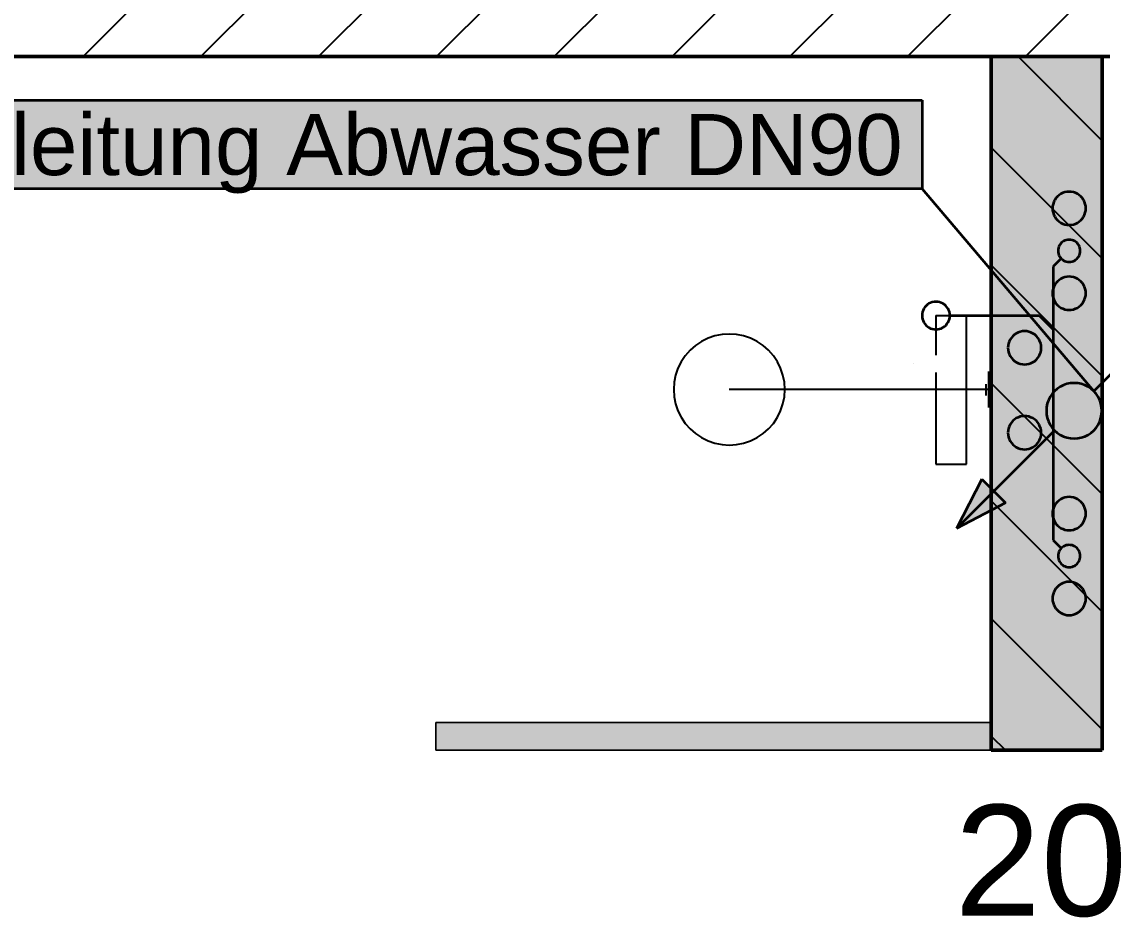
# Model space of a CAD drawing. Extents: x 0 to 756, y -25 to 420.
# Drawn here: x 296.76 to 335.68, y 261.51 to 293.79 of the extents above; entities that cross this region are included whole.
import ezdxf
from ezdxf.lldxf.tags import DXFTag

# ---------------------------------------------------------------- set-up
doc = ezdxf.new("R2010")
doc.units = 0
doc.layers.get('0').update_dxf_attribs({"lineweight": 25})
doc.layers.get('DEFPOINTS').update_dxf_attribs({"lineweight": 25})
for name, color, linetype, lineweight in [('A_Innenwand', 7, 'Continuous', 25), ('S_Text', 7, 'Continuous', 35), ('SANIT_R', 7, 'Continuous', 25), ('Standard', 7, 'Continuous', 25), ('WAND_HOLZ_NICHT_TRAGEND', 7, 'Continuous', 13), ('WAND_HOLZ_TRAGEND', 7, 'Continuous', 13)]:
    doc.layers.add(name, color=color, linetype=linetype, lineweight=lineweight)
for name, color, linetype, lineweight, true_color in [('S_Kaltwasser', 3, 'Continuous', 35, 0x00ff00), ('S_Schmutzwasser', 7, 'Continuous', 35, 0x808040), ('S_Warmwasser', 1, 'fein_strichliert', 35, 0xff0000)]:
    doc.layers.add(name, color=color, linetype=linetype, lineweight=lineweight, true_color=true_color)
doc.styles.get("Standard").update_dxf_attribs({"font": 'arial.ttf'})
tags = doc.linetypes.add('fein_strichliert', pattern=[4, 1, -2, 1]).pattern_tags.tags
tags[8:9] = [DXFTag(74, 4), DXFTag(75, 0), DXFTag(340, '0'), DXFTag(46, 0.0), DXFTag(50, 0.0), DXFTag(44, 0.0), DXFTag(45, 0.0)]
tags[6:7] = [DXFTag(74, 4), DXFTag(75, 0), DXFTag(340, '0'), DXFTag(46, 0.0), DXFTag(50, 0.0), DXFTag(44, 0.0), DXFTag(45, 0.0)]
tags[4:5] = [DXFTag(74, 4), DXFTag(75, 0), DXFTag(340, '0'), DXFTag(46, 0.0), DXFTag(50, 0.0), DXFTag(44, 0.0), DXFTag(45, 0.0)]

# ---------------------------------------------------------------- blocks, each defined once
blk = doc.blocks.new('Referenz-A0T78OQ1OY')
at = {"layer": 'DEFPOINTS', "color": 0, "linetype": 'Continuous', "lineweight": 18, "ltscale": 0.18}
for p, q in [((311.679, 267.532), (311.679, 267.532)), ((311.679, 267.532), (311.679, 267.532)), ((331.679, 267.532), (331.679, 267.532)), ((331.679, 267.532), (331.679, 267.532)), ((335.679, 267.532), (335.679, 267.532)), ((335.679, 267.532), (335.679, 267.532))]:
    blk.add_line(p, q, dxfattribs=at)
at = {"layer": 'SANIT_R', "color": 0, "linetype": 'Continuous', "lineweight": -2, "ltscale": 0.25}
for p, q in [((329.686, 283.198), (329.685, 281.767)), ((329.686, 283.198), (330.786, 283.198)), ((330.782, 277.847), (330.786, 283.198)), ((321.244, 282.264), (321.026, 282.119)), ((321.478, 282.38), (321.244, 282.264)), ((321.726, 282.464), (321.478, 282.38)), ((321.983, 282.515), (321.726, 282.464)), ((322.244, 282.532), (321.983, 282.515)), ((322.505, 282.515), (322.244, 282.532)), ((322.761, 282.464), (322.505, 282.515)), ((323.009, 282.38), (322.761, 282.464)), ((323.244, 282.264), (323.009, 282.38)), ((323.461, 282.119), (323.244, 282.264)), ((320.83, 281.946), (320.657, 281.749)), ((321.026, 282.119), (320.83, 281.946)), ((323.658, 281.946), (323.461, 282.119)), ((323.83, 281.749), (323.658, 281.946)), ((320.512, 281.532), (320.396, 281.297)), ((320.657, 281.749), (320.512, 281.532)), ((323.976, 281.532), (323.83, 281.749)), ((324.092, 281.297), (323.976, 281.532)), ((328.894, 281.456), (328.893, 281.457)), ((328.893, 281.457), (328.893, 281.456)), ((328.894, 281.457), (328.893, 281.456)), ((328.893, 281.456), (328.893, 281.456)), ((328.893, 281.456), (328.893, 281.456)), ((328.893, 281.456), (328.893, 281.456)), ((328.893, 281.456), (328.894, 281.456)), ((328.893, 281.456), (328.893, 281.455)), ((328.893, 281.455), (328.894, 281.456)), ((328.893, 281.455), (328.893, 281.455)), ((328.893, 281.455), (328.894, 281.455)), ((328.893, 281.455), (328.893, 281.455)), ((328.893, 281.455), (328.893, 281.454)), ((328.893, 281.454), (328.894, 281.455)), ((328.894, 281.458), (328.894, 281.457)), ((328.894, 281.457), (328.894, 281.457)), ((328.894, 281.457), (328.894, 281.457)), ((328.895, 281.457), (328.894, 281.457)), ((328.894, 281.456), (328.894, 281.457)), ((328.894, 281.457), (328.894, 281.456)), ((328.895, 281.457), (328.894, 281.456)), ((328.895, 281.456), (328.894, 281.456)), ((328.895, 281.455), (328.894, 281.456)), ((328.894, 281.455), (328.894, 281.455)), ((328.894, 281.455), (328.894, 281.455)), ((328.894, 281.455), (328.894, 281.455)), ((328.894, 281.455), (328.895, 281.454)), ((328.894, 281.455), (328.894, 281.454)), ((328.894, 281.454), (328.894, 281.455)), ((328.894, 281.454), (328.894, 281.455)), ((328.894, 281.455), (328.894, 281.454)), ((328.895, 281.455), (328.894, 281.455)), ((328.894, 281.455), (328.894, 281.454)), ((328.895, 281.456), (328.895, 281.457)), ((328.895, 281.457), (328.895, 281.456)), ((328.895, 281.456), (328.895, 281.456)), ((328.895, 281.456), (328.895, 281.456)), ((328.895, 281.456), (328.895, 281.456)), ((328.895, 281.455), (328.895, 281.456)), ((328.895, 281.455), (328.895, 281.455)), ((328.895, 281.455), (328.895, 281.455)), ((328.895, 281.454), (328.895, 281.455)), ((320.312, 281.049), (320.261, 280.793)), ((320.396, 281.297), (320.312, 281.049)), ((324.176, 281.049), (324.092, 281.297)), ((324.227, 280.793), (324.176, 281.049)), ((329.684, 281.143), (329.682, 277.847)), ((331.58, 281.178), (331.579, 279.886)), ((320.261, 280.793), (320.244, 280.532)), ((324.244, 280.532), (324.227, 280.793)), ((331.489, 280.731), (331.489, 280.32)), ((320.244, 280.532), (320.261, 280.271)), ((320.261, 280.271), (320.312, 280.014)), ((331.579, 280.532), (322.244, 280.532)), ((324.176, 280.014), (324.227, 280.271)), ((324.227, 280.271), (324.244, 280.532)), ((320.312, 280.014), (320.396, 279.766)), ((324.092, 279.766), (324.176, 280.014)), ((320.396, 279.766), (320.512, 279.532)), ((320.512, 279.532), (320.657, 279.314)), ((323.83, 279.314), (323.976, 279.532)), ((323.976, 279.532), (324.092, 279.766)), ((320.657, 279.314), (320.83, 279.118)), ((320.83, 279.118), (321.026, 278.945)), ((323.461, 278.945), (323.658, 279.118)), ((323.658, 279.118), (323.83, 279.314)), ((321.026, 278.945), (321.244, 278.8)), ((321.244, 278.8), (321.478, 278.684)), ((323.009, 278.684), (323.244, 278.8)), ((323.244, 278.8), (323.461, 278.945)), ((321.478, 278.684), (321.726, 278.6)), ((321.726, 278.6), (321.983, 278.549)), ((321.983, 278.549), (322.244, 278.532)), ((322.244, 278.532), (322.505, 278.549)), ((322.505, 278.549), (322.761, 278.6)), ((322.761, 278.6), (323.009, 278.684)), ((329.682, 277.847), (330.782, 277.847)), ((330.183, 277.847), (330.196, 277.847)), ((330.196, 277.847), (330.205, 277.847)), ((330.205, 277.847), (330.211, 277.847)), ((330.211, 277.847), (330.214, 277.847))]:
    blk.add_line(p, q, dxfattribs=at)
at = {"layer": 'Standard', "color": 0, "lineweight": -2}
for q in [(346.679, 292.533), (335.683, 267.532)]:
    blk.add_line((335.679, 292.532), q, dxfattribs=at)
at = {"layer": 'WAND_HOLZ_NICHT_TRAGEND', "color": 0, "lineweight": 50}
for p, q in [((296.279, 292.533), (387.279, 292.533)), ((387.279, 292.533), (296.279, 292.533)), ((335.679, 292.532), (331.679, 292.532)), ((331.679, 292.532), (331.679, 267.532)), ((331.679, 292.532), (335.679, 292.532)), ((331.679, 267.532), (331.679, 292.532)), ((331.679, 292.532), (331.679, 292.532)), ((335.679, 267.532), (335.679, 292.532)), ((335.679, 292.532), (335.679, 267.532)), ((335.679, 292.532), (335.679, 292.532)), ((331.679, 267.532), (335.679, 267.532)), ((335.679, 267.532), (331.679, 267.532)), ((331.679, 267.532), (331.679, 267.532)), ((335.679, 267.532), (335.679, 267.532))]:
    blk.add_line(p, q, dxfattribs=at)
at = {"layer": 'WAND_HOLZ_NICHT_TRAGEND', "color": 0, "lineweight": 18}
for points in [[(331.679, 267.532), (335.679, 267.532), (331.679, 292.532)], [(335.679, 267.532), (335.679, 292.532), (331.679, 292.532)]]:
    blk.add_solid(points, dxfattribs=at)
at = {"layer": 'WAND_HOLZ_TRAGEND', "color": 0, "linetype": 'Continuous', "ltscale": 0.13}
for p, q in [((311.679, 268.532), (311.679, 267.532)), ((331.679, 268.532), (311.679, 268.532)), ((311.679, 268.532), (331.679, 268.532)), ((311.679, 267.532), (311.679, 268.532)), ((311.679, 268.532), (311.679, 268.532)), ((331.679, 267.532), (331.679, 268.532)), ((331.679, 268.532), (331.679, 267.532)), ((331.679, 268.532), (331.679, 268.532)), ((311.679, 267.532), (331.679, 267.532)), ((331.679, 267.532), (311.679, 267.532)), ((311.679, 267.532), (311.679, 267.532)), ((331.679, 267.532), (331.679, 267.532))]:
    blk.add_line(p, q, dxfattribs=at)
at = {"layer": 'WAND_HOLZ_TRAGEND', "color": 0, "linetype": 'Continuous', "lineweight": 18, "ltscale": 0.18}
for points in [[(311.679, 267.532), (331.679, 267.532), (311.679, 268.532)], [(331.679, 267.532), (331.679, 268.532), (311.679, 268.532)]]:
    blk.add_solid(points, dxfattribs=at)
at = {"layer": 'Standard', "color": 0, "lineweight": 18, "insert": (330.357, 265.567), "char_height": 4, "attachment_point": 1}
blk.add_mtext('{\\fArial;20}', dxfattribs=at)
blk = doc.blocks.new('Wand-A0T78OS5OY', base_point=(296.279, 292.533))
at = {"color": 0, "lineweight": -2}
for p, q in [((298.969, 292.533), (302.969, 296.533)), ((303.212, 292.533), (307.212, 296.533)), ((307.454, 292.533), (311.454, 296.533)), ((311.697, 292.533), (315.697, 296.533)), ((315.939, 292.533), (319.939, 296.533)), ((320.182, 292.533), (324.182, 296.533)), ((324.425, 292.533), (328.425, 296.533)), ((328.667, 292.533), (332.667, 296.533)), ((332.91, 292.533), (336.91, 296.533))]:
    blk.add_line(p, q, dxfattribs=at)
at = {"color": 0, "linetype": 'ByBlock', "lineweight": -2, "ltscale": 0.25}
blk.add_line((296.279, 292.533), (387.279, 292.533), dxfattribs=at)
blk = doc.blocks.new('Anschluss-Element-A0T78OVPOY', base_point=(333.884, 275.462))
at = {"color": 0, "lineweight": -2}
for p, q in [((334.008, 276.427), (333.964, 276.362)), ((334.06, 276.486), (334.008, 276.427)), ((334.119, 276.538), (334.06, 276.486)), ((334.184, 276.581), (334.119, 276.538)), ((334.254, 276.616), (334.184, 276.581)), ((334.329, 276.641), (334.254, 276.616)), ((334.406, 276.657), (334.329, 276.641)), ((334.484, 276.662), (334.406, 276.657)), ((334.562, 276.657), (334.484, 276.662)), ((334.639, 276.641), (334.562, 276.657)), ((334.714, 276.616), (334.639, 276.641)), ((334.784, 276.581), (334.714, 276.616)), ((334.849, 276.538), (334.784, 276.581)), ((334.908, 276.486), (334.849, 276.538)), ((334.96, 276.427), (334.908, 276.486)), ((335.004, 276.362), (334.96, 276.427)), ((333.889, 276.14), (333.884, 276.062)), ((333.884, 276.062), (333.889, 275.983)), ((333.904, 276.217), (333.889, 276.14)), ((333.889, 275.983), (333.904, 275.907)), ((333.93, 276.291), (333.904, 276.217)), ((333.964, 276.362), (333.93, 276.291)), ((335.038, 276.291), (335.004, 276.362)), ((335.064, 276.217), (335.038, 276.291)), ((335.079, 276.14), (335.064, 276.217)), ((335.064, 275.907), (335.079, 275.983)), ((335.084, 276.062), (335.079, 276.14)), ((335.079, 275.983), (335.084, 276.062)), ((333.904, 275.907), (333.93, 275.832)), ((333.93, 275.832), (333.964, 275.762)), ((333.964, 275.762), (334.008, 275.697)), ((334.008, 275.697), (334.06, 275.638)), ((334.06, 275.638), (334.119, 275.586)), ((334.849, 275.586), (334.908, 275.638)), ((334.908, 275.638), (334.96, 275.697)), ((334.96, 275.697), (335.004, 275.762)), ((335.004, 275.762), (335.038, 275.832)), ((335.038, 275.832), (335.064, 275.907)), ((334.119, 275.586), (334.184, 275.542)), ((334.184, 275.542), (334.254, 275.507)), ((334.254, 275.507), (334.329, 275.482)), ((334.329, 275.482), (334.406, 275.467)), ((334.406, 275.467), (334.484, 275.462)), ((334.484, 275.462), (334.562, 275.467)), ((334.562, 275.467), (334.639, 275.482)), ((334.639, 275.482), (334.714, 275.507)), ((334.714, 275.507), (334.784, 275.542)), ((334.784, 275.542), (334.849, 275.586))]:
    blk.add_line(p, q, dxfattribs=at)
blk = doc.blocks.new('Anschluss-Element-A0T78OVROY', base_point=(333.884, 272.402))
at = {"color": 0, "linetype": 'Continuous', "lineweight": -2, "ltscale": 0.35}
for p, q in [((333.964, 273.302), (333.93, 273.231)), ((334.008, 273.367), (333.964, 273.302)), ((334.06, 273.426), (334.008, 273.367)), ((334.119, 273.478), (334.06, 273.426)), ((334.184, 273.521), (334.119, 273.478)), ((334.254, 273.556), (334.184, 273.521)), ((334.329, 273.581), (334.254, 273.556)), ((334.406, 273.597), (334.329, 273.581)), ((334.484, 273.602), (334.406, 273.597)), ((334.562, 273.597), (334.484, 273.602)), ((334.639, 273.581), (334.562, 273.597)), ((334.714, 273.556), (334.639, 273.581)), ((334.784, 273.521), (334.714, 273.556)), ((334.849, 273.478), (334.784, 273.521)), ((334.908, 273.426), (334.849, 273.478)), ((334.96, 273.367), (334.908, 273.426)), ((335.004, 273.302), (334.96, 273.367)), ((335.038, 273.231), (335.004, 273.302)), ((333.889, 273.08), (333.884, 273.002)), ((333.884, 273.002), (333.889, 272.923)), ((333.904, 273.157), (333.889, 273.08)), ((333.889, 272.923), (333.904, 272.847)), ((333.93, 273.231), (333.904, 273.157)), ((335.064, 273.157), (335.038, 273.231)), ((335.079, 273.08), (335.064, 273.157)), ((335.064, 272.847), (335.079, 272.923)), ((335.084, 273.002), (335.079, 273.08)), ((335.079, 272.923), (335.084, 273.002)), ((333.904, 272.847), (333.93, 272.772)), ((333.93, 272.772), (333.964, 272.702)), ((333.964, 272.702), (334.008, 272.637)), ((334.008, 272.637), (334.06, 272.578)), ((334.06, 272.578), (334.119, 272.526)), ((334.119, 272.526), (334.184, 272.482)), ((334.184, 272.482), (334.254, 272.447)), ((334.714, 272.447), (334.784, 272.482)), ((334.784, 272.482), (334.849, 272.526)), ((334.849, 272.526), (334.908, 272.578)), ((334.908, 272.578), (334.96, 272.637)), ((334.96, 272.637), (335.004, 272.702)), ((335.004, 272.702), (335.038, 272.772)), ((335.038, 272.772), (335.064, 272.847)), ((334.254, 272.447), (334.329, 272.422)), ((334.329, 272.422), (334.406, 272.407)), ((334.406, 272.407), (334.484, 272.402)), ((334.484, 272.402), (334.562, 272.407)), ((334.562, 272.407), (334.639, 272.422)), ((334.639, 272.422), (334.714, 272.447))]:
    blk.add_line(p, q, dxfattribs=at)
blk = doc.blocks.new('Anschluss-Element-A0T78OVTOY', base_point=(334.084, 274.132))
at = {"color": 0, "lineweight": -2}
for p, q in [((334.201, 274.815), (334.167, 274.775)), ((334.24, 274.849), (334.201, 274.815)), ((334.284, 274.878), (334.24, 274.849)), ((334.331, 274.901), (334.284, 274.878)), ((334.38, 274.918), (334.331, 274.901)), ((334.432, 274.928), (334.38, 274.918)), ((334.484, 274.932), (334.432, 274.928)), ((334.536, 274.928), (334.484, 274.932)), ((334.587, 274.918), (334.536, 274.928)), ((334.637, 274.901), (334.587, 274.918)), ((334.684, 274.878), (334.637, 274.901)), ((334.727, 274.849), (334.684, 274.878)), ((334.767, 274.815), (334.727, 274.849)), ((334.801, 274.775), (334.767, 274.815)), ((334.087, 274.584), (334.084, 274.532)), ((334.084, 274.532), (334.087, 274.48)), ((334.098, 274.635), (334.087, 274.584)), ((334.087, 274.48), (334.098, 274.428)), ((334.114, 274.685), (334.098, 274.635)), ((334.098, 274.428), (334.114, 274.379)), ((334.138, 274.732), (334.114, 274.685)), ((334.167, 274.775), (334.138, 274.732)), ((334.83, 274.732), (334.801, 274.775)), ((334.854, 274.685), (334.83, 274.732)), ((334.87, 274.635), (334.854, 274.685)), ((334.854, 274.379), (334.87, 274.428)), ((334.881, 274.584), (334.87, 274.635)), ((334.87, 274.428), (334.881, 274.48)), ((334.884, 274.532), (334.881, 274.584)), ((334.881, 274.48), (334.884, 274.532)), ((334.114, 274.379), (334.138, 274.332)), ((334.138, 274.332), (334.167, 274.288)), ((334.167, 274.288), (334.201, 274.249)), ((334.201, 274.249), (334.24, 274.214)), ((334.24, 274.214), (334.284, 274.185)), ((334.284, 274.185), (334.331, 274.162)), ((334.331, 274.162), (334.38, 274.145)), ((334.38, 274.145), (334.432, 274.135)), ((334.432, 274.135), (334.484, 274.132)), ((334.484, 274.132), (334.536, 274.135)), ((334.536, 274.135), (334.587, 274.145)), ((334.587, 274.145), (334.637, 274.162)), ((334.637, 274.162), (334.684, 274.185)), ((334.684, 274.185), (334.727, 274.214)), ((334.727, 274.214), (334.767, 274.249)), ((334.767, 274.249), (334.801, 274.288)), ((334.801, 274.288), (334.83, 274.332)), ((334.83, 274.332), (334.854, 274.379))]:
    blk.add_line(p, q, dxfattribs=at)
blk = doc.blocks.new('Anschluss-Element-A0T78OVXOY', base_point=(333.884, 286.462))
at = {"color": 0, "lineweight": -2}
for p, q in [((334.406, 287.657), (334.329, 287.641)), ((334.484, 287.662), (334.406, 287.657)), ((334.562, 287.657), (334.484, 287.662)), ((334.639, 287.641), (334.562, 287.657)), ((333.93, 287.291), (333.904, 287.217)), ((333.964, 287.362), (333.93, 287.291)), ((334.008, 287.427), (333.964, 287.362)), ((334.06, 287.486), (334.008, 287.427)), ((334.119, 287.538), (334.06, 287.486)), ((334.184, 287.581), (334.119, 287.538)), ((334.254, 287.616), (334.184, 287.581)), ((334.329, 287.641), (334.254, 287.616)), ((334.714, 287.616), (334.639, 287.641)), ((334.784, 287.581), (334.714, 287.616)), ((334.849, 287.538), (334.784, 287.581)), ((334.908, 287.486), (334.849, 287.538)), ((334.96, 287.427), (334.908, 287.486)), ((335.004, 287.362), (334.96, 287.427)), ((335.038, 287.291), (335.004, 287.362)), ((335.064, 287.217), (335.038, 287.291)), ((333.889, 287.14), (333.884, 287.062)), ((333.884, 287.062), (333.889, 286.983)), ((333.904, 287.217), (333.889, 287.14)), ((333.889, 286.983), (333.904, 286.907)), ((333.904, 286.907), (333.93, 286.832)), ((335.038, 286.832), (335.064, 286.907)), ((335.079, 287.14), (335.064, 287.217)), ((335.064, 286.907), (335.079, 286.983)), ((335.084, 287.062), (335.079, 287.14)), ((335.079, 286.983), (335.084, 287.062)), ((333.93, 286.832), (333.964, 286.762)), ((333.964, 286.762), (334.008, 286.697)), ((334.008, 286.697), (334.06, 286.638)), ((334.06, 286.638), (334.119, 286.586)), ((334.119, 286.586), (334.184, 286.542)), ((334.184, 286.542), (334.254, 286.507)), ((334.254, 286.507), (334.329, 286.482)), ((334.639, 286.482), (334.714, 286.507)), ((334.714, 286.507), (334.784, 286.542)), ((334.784, 286.542), (334.849, 286.586)), ((334.849, 286.586), (334.908, 286.638)), ((334.908, 286.638), (334.96, 286.697)), ((334.96, 286.697), (335.004, 286.762)), ((335.004, 286.762), (335.038, 286.832)), ((334.329, 286.482), (334.406, 286.467)), ((334.406, 286.467), (334.484, 286.462)), ((334.484, 286.462), (334.562, 286.467)), ((334.562, 286.467), (334.639, 286.482))]:
    blk.add_line(p, q, dxfattribs=at)
blk = doc.blocks.new('Anschluss-Element-A0T78OVZOY', base_point=(333.884, 283.402))
at = {"color": 0, "linetype": 'Continuous', "lineweight": -2, "ltscale": 0.35}
for p, q in [((334.254, 284.556), (334.184, 284.521)), ((334.329, 284.581), (334.254, 284.556)), ((334.406, 284.597), (334.329, 284.581)), ((334.484, 284.602), (334.406, 284.597)), ((334.562, 284.597), (334.484, 284.602)), ((334.639, 284.581), (334.562, 284.597)), ((334.714, 284.556), (334.639, 284.581)), ((334.784, 284.521), (334.714, 284.556)), ((333.904, 284.157), (333.889, 284.08)), ((333.93, 284.231), (333.904, 284.157)), ((333.964, 284.302), (333.93, 284.231)), ((334.008, 284.367), (333.964, 284.302)), ((334.06, 284.426), (334.008, 284.367)), ((334.119, 284.478), (334.06, 284.426)), ((334.184, 284.521), (334.119, 284.478)), ((334.849, 284.478), (334.784, 284.521)), ((334.908, 284.426), (334.849, 284.478)), ((334.96, 284.367), (334.908, 284.426)), ((335.004, 284.302), (334.96, 284.367)), ((335.038, 284.231), (335.004, 284.302)), ((335.064, 284.157), (335.038, 284.231)), ((335.079, 284.08), (335.064, 284.157)), ((333.889, 284.08), (333.884, 284.002)), ((333.884, 284.002), (333.889, 283.923)), ((333.889, 283.923), (333.904, 283.847)), ((333.904, 283.847), (333.93, 283.772)), ((333.93, 283.772), (333.964, 283.702)), ((335.004, 283.702), (335.038, 283.772)), ((335.038, 283.772), (335.064, 283.847)), ((335.064, 283.847), (335.079, 283.923)), ((335.084, 284.002), (335.079, 284.08)), ((335.079, 283.923), (335.084, 284.002)), ((333.964, 283.702), (334.008, 283.637)), ((334.008, 283.637), (334.06, 283.578)), ((334.06, 283.578), (334.119, 283.526)), ((334.119, 283.526), (334.184, 283.482)), ((334.184, 283.482), (334.254, 283.447)), ((334.254, 283.447), (334.329, 283.422)), ((334.329, 283.422), (334.406, 283.407)), ((334.406, 283.407), (334.484, 283.402)), ((334.484, 283.402), (334.562, 283.407)), ((334.562, 283.407), (334.639, 283.422)), ((334.639, 283.422), (334.714, 283.447)), ((334.714, 283.447), (334.784, 283.482)), ((334.784, 283.482), (334.849, 283.526)), ((334.849, 283.526), (334.908, 283.578)), ((334.908, 283.578), (334.96, 283.637)), ((334.96, 283.637), (335.004, 283.702))]:
    blk.add_line(p, q, dxfattribs=at)
blk = doc.blocks.new('Anschluss-Element-A0T78OW1OY', base_point=(334.084, 285.132))
at = {"color": 0, "lineweight": -2}
for p, q in [((334.138, 285.732), (334.114, 285.685)), ((334.167, 285.775), (334.138, 285.732)), ((334.201, 285.815), (334.167, 285.775)), ((334.24, 285.849), (334.201, 285.815)), ((334.284, 285.878), (334.24, 285.849)), ((334.331, 285.901), (334.284, 285.878)), ((334.38, 285.918), (334.331, 285.901)), ((334.432, 285.928), (334.38, 285.918)), ((334.484, 285.932), (334.432, 285.928)), ((334.536, 285.928), (334.484, 285.932)), ((334.587, 285.918), (334.536, 285.928)), ((334.637, 285.901), (334.587, 285.918)), ((334.684, 285.878), (334.637, 285.901)), ((334.727, 285.849), (334.684, 285.878)), ((334.767, 285.815), (334.727, 285.849)), ((334.801, 285.775), (334.767, 285.815)), ((334.83, 285.732), (334.801, 285.775)), ((334.854, 285.685), (334.83, 285.732)), ((334.087, 285.584), (334.084, 285.532)), ((334.084, 285.532), (334.087, 285.48)), ((334.098, 285.635), (334.087, 285.584)), ((334.087, 285.48), (334.098, 285.428)), ((334.114, 285.685), (334.098, 285.635)), ((334.098, 285.428), (334.114, 285.379)), ((334.114, 285.379), (334.138, 285.332)), ((334.138, 285.332), (334.167, 285.288)), ((334.801, 285.288), (334.83, 285.332)), ((334.83, 285.332), (334.854, 285.379)), ((334.87, 285.635), (334.854, 285.685)), ((334.854, 285.379), (334.87, 285.428)), ((334.881, 285.584), (334.87, 285.635)), ((334.87, 285.428), (334.881, 285.48)), ((334.884, 285.532), (334.881, 285.584)), ((334.881, 285.48), (334.884, 285.532)), ((334.167, 285.288), (334.201, 285.249)), ((334.201, 285.249), (334.24, 285.214)), ((334.24, 285.214), (334.284, 285.185)), ((334.284, 285.185), (334.331, 285.162)), ((334.331, 285.162), (334.38, 285.145)), ((334.38, 285.145), (334.432, 285.135)), ((334.432, 285.135), (334.484, 285.132)), ((334.484, 285.132), (334.536, 285.135)), ((334.536, 285.135), (334.587, 285.145)), ((334.587, 285.145), (334.637, 285.162)), ((334.637, 285.162), (334.684, 285.185)), ((334.684, 285.185), (334.727, 285.214)), ((334.727, 285.214), (334.767, 285.249)), ((334.767, 285.249), (334.801, 285.288))]:
    blk.add_line(p, q, dxfattribs=at)
blk = doc.blocks.new('Wand-A0T78OW3OY', base_point=(331.679, 267.532))
at = {"color": 0, "linetype": 'ByBlock', "lineweight": -2, "ltscale": 0.25}
for p, q in [((331.679, 292.532), (335.679, 292.532)), ((331.679, 292.532), (331.679, 267.532)), ((335.679, 292.532), (335.679, 267.532)), ((331.679, 267.532), (335.679, 267.532))]:
    blk.add_line(p, q, dxfattribs=at)
at = {"color": 0, "lineweight": -2}
for p, q in [((332.642, 292.532), (335.679, 289.494)), ((331.679, 289.251), (335.679, 285.251)), ((331.679, 285.009), (335.679, 281.009)), ((331.679, 280.766), (335.679, 276.766)), ((331.679, 276.524), (335.679, 272.524)), ((331.679, 272.281), (335.679, 268.281)), ((331.679, 268.038), (332.186, 267.532))]:
    blk.add_line(p, q, dxfattribs=at)
blk = doc.blocks.new('Anschluss-Element-A0T78OW5OY', base_point=(332.279, 278.376))
at = {"color": 0, "lineweight": -2}
for p, q in [((332.579, 279.495), (332.514, 279.452)), ((332.65, 279.53), (332.579, 279.495)), ((332.724, 279.555), (332.65, 279.53)), ((332.801, 279.571), (332.724, 279.555)), ((332.879, 279.576), (332.801, 279.571)), ((332.958, 279.571), (332.879, 279.576)), ((333.034, 279.555), (332.958, 279.571)), ((333.109, 279.53), (333.034, 279.555)), ((333.179, 279.495), (333.109, 279.53)), ((333.244, 279.452), (333.179, 279.495)), ((332.3, 279.131), (332.284, 279.054)), ((332.325, 279.205), (332.3, 279.131)), ((332.36, 279.276), (332.325, 279.205)), ((332.403, 279.341), (332.36, 279.276)), ((332.455, 279.4), (332.403, 279.341)), ((332.514, 279.452), (332.455, 279.4)), ((333.303, 279.4), (333.244, 279.452)), ((333.355, 279.341), (333.303, 279.4)), ((333.399, 279.276), (333.355, 279.341)), ((333.434, 279.205), (333.399, 279.276)), ((333.459, 279.131), (333.434, 279.205)), ((333.474, 279.054), (333.459, 279.131)), ((332.284, 279.054), (332.279, 278.976)), ((332.279, 278.976), (332.284, 278.898)), ((332.284, 278.898), (332.3, 278.821)), ((332.3, 278.821), (332.325, 278.746)), ((332.325, 278.746), (332.36, 278.676)), ((333.399, 278.676), (333.434, 278.746)), ((333.434, 278.746), (333.459, 278.821)), ((333.459, 278.821), (333.474, 278.898)), ((333.479, 278.976), (333.474, 279.054)), ((333.474, 278.898), (333.479, 278.976)), ((332.36, 278.676), (332.403, 278.611)), ((332.403, 278.611), (332.455, 278.552)), ((332.455, 278.552), (332.514, 278.5)), ((332.514, 278.5), (332.579, 278.456)), ((332.579, 278.456), (332.65, 278.422)), ((332.65, 278.422), (332.724, 278.396)), ((332.724, 278.396), (332.801, 278.381)), ((332.801, 278.381), (332.879, 278.376)), ((332.879, 278.376), (332.958, 278.381)), ((332.958, 278.381), (333.034, 278.396)), ((333.034, 278.396), (333.109, 278.422)), ((333.109, 278.422), (333.179, 278.456)), ((333.179, 278.456), (333.244, 278.5)), ((333.244, 278.5), (333.303, 278.552)), ((333.303, 278.552), (333.355, 278.611)), ((333.355, 278.611), (333.399, 278.676))]:
    blk.add_line(p, q, dxfattribs=at)
blk = doc.blocks.new('Anschluss-Element-A0T78OW7OY', base_point=(332.279, 281.436))
at = {"color": 0, "linetype": 'Continuous', "lineweight": -2, "ltscale": 0.35}
for p, q in [((332.724, 282.615), (332.65, 282.59)), ((332.801, 282.631), (332.724, 282.615)), ((332.879, 282.636), (332.801, 282.631)), ((332.958, 282.631), (332.879, 282.636)), ((333.034, 282.615), (332.958, 282.631)), ((333.109, 282.59), (333.034, 282.615)), ((332.325, 282.265), (332.3, 282.191)), ((332.36, 282.336), (332.325, 282.265)), ((332.403, 282.401), (332.36, 282.336)), ((332.455, 282.46), (332.403, 282.401)), ((332.514, 282.512), (332.455, 282.46)), ((332.579, 282.555), (332.514, 282.512)), ((332.65, 282.59), (332.579, 282.555)), ((333.179, 282.555), (333.109, 282.59)), ((333.244, 282.512), (333.179, 282.555)), ((333.303, 282.46), (333.244, 282.512)), ((333.355, 282.401), (333.303, 282.46)), ((333.399, 282.336), (333.355, 282.401)), ((333.434, 282.265), (333.399, 282.336)), ((333.459, 282.191), (333.434, 282.265)), ((332.284, 282.114), (332.279, 282.036)), ((332.279, 282.036), (332.284, 281.958)), ((332.3, 282.191), (332.284, 282.114)), ((332.284, 281.958), (332.3, 281.881)), ((332.3, 281.881), (332.325, 281.806)), ((333.434, 281.806), (333.459, 281.881)), ((333.474, 282.114), (333.459, 282.191)), ((333.459, 281.881), (333.474, 281.958)), ((333.479, 282.036), (333.474, 282.114)), ((333.474, 281.958), (333.479, 282.036)), ((332.325, 281.806), (332.36, 281.736)), ((332.36, 281.736), (332.403, 281.671)), ((332.403, 281.671), (332.455, 281.612)), ((332.455, 281.612), (332.514, 281.56)), ((332.514, 281.56), (332.579, 281.516)), ((332.579, 281.516), (332.65, 281.482)), ((332.65, 281.482), (332.724, 281.456)), ((332.724, 281.456), (332.801, 281.441)), ((332.801, 281.441), (332.879, 281.436)), ((332.879, 281.436), (332.958, 281.441)), ((332.958, 281.441), (333.034, 281.456)), ((333.034, 281.456), (333.109, 281.482)), ((333.109, 281.482), (333.179, 281.516)), ((333.179, 281.516), (333.244, 281.56)), ((333.244, 281.56), (333.303, 281.612)), ((333.303, 281.612), (333.355, 281.671)), ((333.355, 281.671), (333.399, 281.736)), ((333.399, 281.736), (333.434, 281.806))]:
    blk.add_line(p, q, dxfattribs=at)
blk = doc.blocks.new('Anschluss-Element-A0T78OW9OY', base_point=(329.186, 282.698))
at = {"color": 0, "lineweight": -2}
for p, q in [((329.224, 283.39), (329.203, 283.328)), ((329.253, 283.448), (329.224, 283.39)), ((329.289, 283.503), (329.253, 283.448)), ((329.332, 283.552), (329.289, 283.503)), ((329.381, 283.595), (329.332, 283.552)), ((329.436, 283.631), (329.381, 283.595)), ((329.494, 283.66), (329.436, 283.631)), ((329.556, 283.681), (329.494, 283.66)), ((329.62, 283.694), (329.556, 283.681)), ((329.686, 283.698), (329.62, 283.694)), ((329.751, 283.694), (329.686, 283.698)), ((329.815, 283.681), (329.751, 283.694)), ((329.877, 283.66), (329.815, 283.681)), ((329.936, 283.631), (329.877, 283.66)), ((329.99, 283.595), (329.936, 283.631)), ((330.039, 283.552), (329.99, 283.595)), ((330.082, 283.503), (330.039, 283.552)), ((330.119, 283.448), (330.082, 283.503)), ((330.148, 283.39), (330.119, 283.448)), ((330.169, 283.328), (330.148, 283.39)), ((329.19, 283.264), (329.186, 283.198)), ((329.186, 283.198), (329.19, 283.133)), ((329.203, 283.328), (329.19, 283.264)), ((329.19, 283.133), (329.203, 283.069)), ((329.203, 283.069), (329.224, 283.007)), ((329.224, 283.007), (329.253, 282.948)), ((330.119, 282.948), (330.148, 283.007)), ((330.148, 283.007), (330.169, 283.069)), ((330.181, 283.264), (330.169, 283.328)), ((330.169, 283.069), (330.181, 283.133)), ((330.186, 283.198), (330.181, 283.264)), ((330.181, 283.133), (330.186, 283.198)), ((329.253, 282.948), (329.289, 282.894)), ((329.289, 282.894), (329.332, 282.845)), ((329.332, 282.845), (329.381, 282.802)), ((329.381, 282.802), (329.436, 282.765)), ((329.436, 282.765), (329.494, 282.736)), ((329.494, 282.736), (329.556, 282.715)), ((329.556, 282.715), (329.62, 282.703)), ((329.62, 282.703), (329.686, 282.698)), ((329.686, 282.698), (329.751, 282.703)), ((329.751, 282.703), (329.815, 282.715)), ((329.815, 282.715), (329.877, 282.736)), ((329.877, 282.736), (329.936, 282.765)), ((329.936, 282.765), (329.99, 282.802)), ((329.99, 282.802), (330.039, 282.845)), ((330.039, 282.845), (330.082, 282.894)), ((330.082, 282.894), (330.119, 282.948))]:
    blk.add_line(p, q, dxfattribs=at)
blk = doc.blocks.new('Abwasserleitung-A0T78OWBOY', base_point=(330.186, 282.695))
at = {"color": 0, "linetype": 'ByBlock', "lineweight": -2, "ltscale": 0.35}
for p, q in [((330.186, 283.198), (333.408, 283.198)), ((333.408, 283.198), (333.912, 282.695))]:
    blk.add_line(p, q, dxfattribs=at)
blk = doc.blocks.new('Abwasserleitung-A0T78OWDOY', base_point=(333.912, 282.695))
at = {"color": 0, "linetype": 'ByBlock', "lineweight": -2, "ltscale": 0.35}
for p, q in [((334.201, 285.249), (333.912, 284.96)), ((333.912, 284.96), (333.912, 282.695))]:
    blk.add_line(p, q, dxfattribs=at)
blk = doc.blocks.new('Distributor Abwasserleitung-A0T78OWFOY', base_point=(333.232, 281.945))
at = {"color": 0, "lineweight": 13}
blk.add_line((333.912, 282.695), (333.912, 282.695), dxfattribs=at)
blk = doc.blocks.new('Fallleitung Abwasser-A0T78P27OY', base_point=(330.421, 275.524))
at = {"color": 0, "lineweight": -2}
for p, q in [((335.37, 280.473), (338.905, 284.008)), ((334.28, 280.69), (334.163, 280.632)), ((334.404, 280.732), (334.28, 280.69)), ((334.532, 280.757), (334.404, 280.732)), ((334.663, 280.766), (334.532, 280.757)), ((334.793, 280.757), (334.663, 280.766)), ((334.921, 280.732), (334.793, 280.757)), ((335.045, 280.69), (334.921, 280.732)), ((335.163, 280.632), (335.045, 280.69)), ((333.796, 280.266), (333.739, 280.149)), ((333.869, 280.375), (333.796, 280.266)), ((333.955, 280.473), (333.869, 280.375)), ((334.054, 280.559), (333.955, 280.473)), ((334.163, 280.632), (334.054, 280.559)), ((335.271, 280.559), (335.163, 280.632)), ((335.37, 280.473), (335.271, 280.559)), ((335.456, 280.375), (335.37, 280.473)), ((335.529, 280.266), (335.456, 280.375)), ((335.586, 280.149), (335.529, 280.266)), ((333.671, 279.897), (333.663, 279.766)), ((333.697, 280.025), (333.671, 279.897)), ((333.739, 280.149), (333.697, 280.025)), ((335.628, 280.025), (335.586, 280.149)), ((335.654, 279.897), (335.628, 280.025)), ((335.663, 279.766), (335.654, 279.897)), ((333.663, 279.766), (333.671, 279.635)), ((333.671, 279.635), (333.697, 279.507)), ((333.697, 279.507), (333.739, 279.383)), ((335.586, 279.383), (335.628, 279.507)), ((335.628, 279.507), (335.654, 279.635)), ((335.654, 279.635), (335.663, 279.766)), ((333.739, 279.383), (333.796, 279.266)), ((333.796, 279.266), (333.869, 279.157)), ((333.869, 279.157), (333.955, 279.059)), ((335.37, 279.059), (335.456, 279.157)), ((335.456, 279.157), (335.529, 279.266)), ((335.529, 279.266), (335.586, 279.383)), ((333.956, 279.059), (330.421, 275.524)), ((333.955, 279.059), (334.054, 278.973)), ((334.054, 278.973), (334.163, 278.9)), ((334.163, 278.9), (334.28, 278.842)), ((334.28, 278.842), (334.404, 278.8)), ((334.404, 278.8), (334.532, 278.775)), ((334.532, 278.775), (334.663, 278.766)), ((334.663, 278.766), (334.793, 278.775)), ((334.793, 278.775), (334.921, 278.8)), ((334.921, 278.8), (335.045, 278.842)), ((335.045, 278.842), (335.163, 278.9)), ((335.163, 278.9), (335.271, 278.973)), ((335.271, 278.973), (335.37, 279.059)), ((331.344, 277.298), (330.421, 275.524)), ((331.344, 277.298), (332.195, 276.447)), ((332.195, 276.447), (330.421, 275.524))]:
    blk.add_line(p, q, dxfattribs=at)
for points in [[(335.163, 280.632), (334.163, 280.632), (334.921, 280.732)], [(334.163, 280.632), (334.921, 280.732), (334.404, 280.732)], [(334.921, 280.732), (334.404, 280.732), (334.663, 280.766)], [(335.628, 280.025), (333.697, 280.025), (335.529, 280.266)], [(333.697, 280.025), (335.529, 280.266), (333.796, 280.266)], [(335.529, 280.266), (333.796, 280.266), (335.37, 280.473)], [(333.796, 280.266), (335.37, 280.473), (333.955, 280.473)], [(335.37, 280.473), (333.955, 280.473), (335.163, 280.632)], [(333.955, 280.473), (335.163, 280.632), (334.163, 280.632)], [(335.663, 279.766), (333.663, 279.766), (335.628, 280.025)], [(333.663, 279.766), (335.628, 280.025), (333.697, 280.025)], [(333.697, 279.507), (335.663, 279.766), (333.663, 279.766)], [(335.628, 279.507), (333.697, 279.507), (335.663, 279.766)], [(333.796, 279.266), (335.628, 279.507), (333.697, 279.507)], [(335.529, 279.266), (333.796, 279.266), (335.628, 279.507)], [(333.955, 279.059), (335.529, 279.266), (333.796, 279.266)], [(335.37, 279.059), (333.955, 279.059), (335.529, 279.266)], [(334.163, 278.9), (335.37, 279.059), (333.955, 279.059)], [(335.163, 278.9), (334.163, 278.9), (335.37, 279.059)], [(334.404, 278.8), (335.163, 278.9), (334.163, 278.9)], [(334.921, 278.8), (334.404, 278.8), (335.163, 278.9)], [(334.663, 278.766), (334.921, 278.8), (334.404, 278.8)], [(332.195, 276.447), (330.901, 276.447), (331.344, 277.298)], [(330.421, 275.524), (332.195, 276.447), (330.901, 276.447)]]:
    blk.add_solid(points, dxfattribs=at)
blk = doc.blocks.new('Bauteilbeschriftung-A0T78P29OY', base_point=(290.689, 280.473))
at = {"color": 0, "lineweight": -2}
for p, q in [((290.689, 290.959), (329.193, 290.959)), ((290.689, 287.759), (290.689, 290.959)), ((329.193, 290.959), (329.193, 287.759)), ((329.193, 287.759), (290.689, 287.759))]:
    blk.add_line(p, q, dxfattribs=at)
at = {"color": 0, "linetype": 'ByBlock', "lineweight": -2, "ltscale": 0.35}
blk.add_line((329.193, 287.759), (335.37, 280.473), dxfattribs=at)
at = {"color": 7, "linetype": 'ByBlock', "lineweight": -2, "ltscale": 0.35, "true_color": 0xffffff}
for points in [[(290.689, 287.759), (329.193, 287.759), (290.689, 290.959)], [(329.193, 287.759), (290.689, 290.959), (329.193, 290.959)]]:
    blk.add_solid(points, dxfattribs=at)
at = {"color": 0, "linetype": 'ByBlock', "lineweight": -2, "ltscale": 0.35}
for points in [[(334.668, 281.74), (333.771, 281.74), (334.381, 282.257)], [(335.37, 280.473), (334.668, 281.74), (333.771, 281.74)]]:
    blk.add_solid(points, dxfattribs=at)
at = {"color": 0, "linetype": 'ByBlock', "lineweight": -2, "ltscale": 0.35, "insert": (291.423, 290.459), "char_height": 2.2, "attachment_point": 1}
blk.add_mtext('{\\fArial;Fallleitung Abwasser DN90}', dxfattribs=at)
blk = doc.blocks.new('Abwasserleitung-A0T78P2BOY', base_point=(333.912, 279.766))
at = {"color": 0, "linetype": 'ByBlock', "lineweight": -2, "ltscale": 0.35}
blk.add_line((333.912, 282.695), (333.912, 279.766), dxfattribs=at)
blk = doc.blocks.new('Abwasserleitung-A0T78P2DOY', base_point=(333.912, 274.815))
at = {"color": 0, "linetype": 'ByBlock', "lineweight": -2, "ltscale": 0.35}
for p, q in [((333.912, 279.766), (333.912, 275.104)), ((333.912, 275.104), (334.201, 274.815))]:
    blk.add_line(p, q, dxfattribs=at)
blk = doc.blocks.new('Distributor Abwasserleitung-A0T78P2FOY', base_point=(333.537, 279.016))
at = {"color": 0, "lineweight": 13}
blk.add_line((333.912, 279.766), (333.912, 279.766), dxfattribs=at)

msp = doc.modelspace()

# ---------------------------------------------------------------- block references
at = {"color": 8, "lineweight": 25, "ltscale": 0.25, "true_color": 0x808080}
msp.add_blockref('Referenz-A0T78OQ1OY', (0, 0), dxfattribs=at)
at = {"layer": 'A_Innenwand', "ltscale": 0.25}
for name, p in [('Wand-A0T78OS5OY', (296.279, 292.533)), ('Wand-A0T78OW3OY', (331.679, 267.532))]:
    msp.add_blockref(name, p, dxfattribs=at)
at = {"layer": 'S_Kaltwasser', "ltscale": 0.35}
for name, p in [('Anschluss-Element-A0T78OVXOY', (333.884, 286.462)), ('Anschluss-Element-A0T78OW5OY', (332.279, 278.376)), ('Anschluss-Element-A0T78OVPOY', (333.884, 275.462))]:
    msp.add_blockref(name, p, dxfattribs=at)
at = {"layer": 'S_Schmutzwasser', "ltscale": 0.35}
for name, p in [('Anschluss-Element-A0T78OW1OY', (334.084, 285.132)), ('Abwasserleitung-A0T78OWDOY', (333.912, 282.695)), ('Fallleitung Abwasser-A0T78P27OY', (330.421, 275.524)), ('Anschluss-Element-A0T78OW9OY', (329.186, 282.698)), ('Abwasserleitung-A0T78OWBOY', (330.186, 282.695)), ('Distributor Abwasserleitung-A0T78OWFOY', (333.232, 281.945)), ('Abwasserleitung-A0T78P2BOY', (333.912, 279.766)), ('Abwasserleitung-A0T78P2DOY', (333.912, 274.815)), ('Distributor Abwasserleitung-A0T78P2FOY', (333.537, 279.016)), ('Anschluss-Element-A0T78OVTOY', (334.084, 274.132))]:
    msp.add_blockref(name, p, dxfattribs=at)
at = {"layer": 'S_Text', "color": 7, "ltscale": 0.35}
msp.add_blockref('Bauteilbeschriftung-A0T78P29OY', (290.689, 280.473), dxfattribs=at)
at = {"layer": 'S_Warmwasser', "ltscale": 0.35}
for name, p in [('Anschluss-Element-A0T78OVZOY', (333.884, 283.402)), ('Anschluss-Element-A0T78OW7OY', (332.279, 281.436)), ('Anschluss-Element-A0T78OVROY', (333.884, 272.402))]:
    msp.add_blockref(name, p, dxfattribs=at)

doc.saveas('drawing.dxf')
